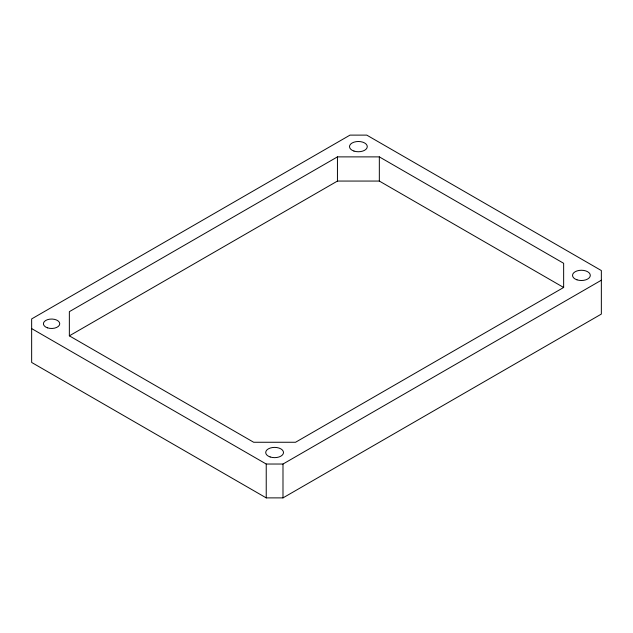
<?xml version="1.0" encoding="UTF-8"?>
<svg xmlns="http://www.w3.org/2000/svg" width="633" height="633" viewBox="0 0 633 633"><rect width="100%" height="100%" fill="white"/><g stroke="black" fill="none" stroke-linecap="round" stroke-linejoin="round"><path stroke-width="0.95" d="M337.444 156.881L69.353 311.665L69.353 335.846L253.667 442.261L295.556 442.261L563.647 287.477L563.647 263.296L379.333 156.881L337.444 156.881L337.444 181.062L69.353 335.846M31.65 328.59L266.232 464.029L282.991 464.029L601.35 280.221M282.991 497.886L601.35 314.079L601.35 270.552L366.768 135.114L350.009 135.114L31.65 318.921L31.65 362.448L266.232 497.886L282.991 497.886L282.991 464.029M337.444 181.062L379.333 181.062L563.647 287.477M379.333 156.881L379.333 181.062M266.232 464.029L266.232 497.886M576.98 279.826A8.886 5.127 0 0 0 590.304 275.387A8.886 5.127 0 0 0 576.98 270.94A8.886 5.127 0 0 0 576.98 279.826M353.95 151.065A8.886 5.127 0 0 0 367.275 146.619A8.886 5.127 0 0 0 353.95 142.18A8.886 5.127 0 0 0 353.95 151.065M47.491 327.839A8.166 4.716 0 0 0 59.747 323.756A8.166 4.716 0 0 0 47.491 319.673A8.166 4.716 0 0 0 47.491 327.839M270.164 456.963A8.886 5.127 0 0 0 283.497 452.524A8.886 5.127 0 0 0 270.164 448.077A8.886 5.127 0 0 0 270.164 456.963"/></g></svg>
